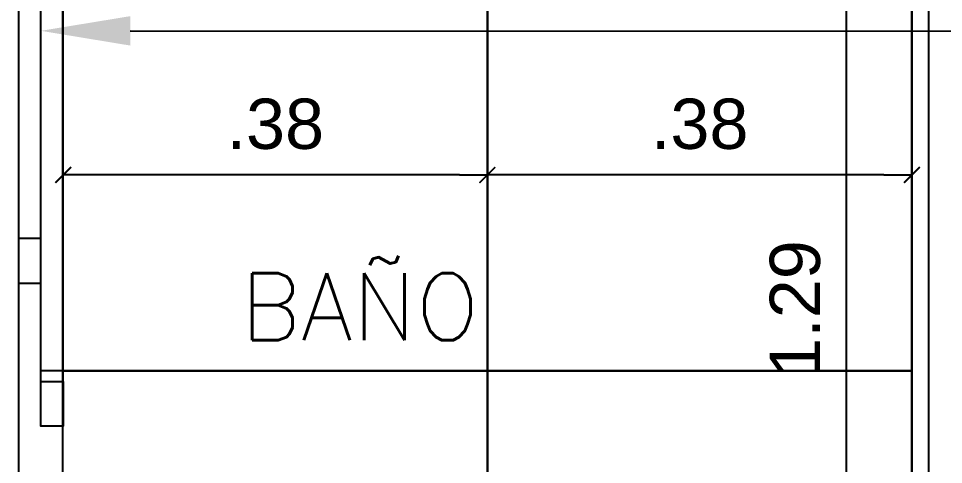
# Model space of a CAD drawing. Header units: metres. Extents: x 198 to 412, y -54 to 17.
# Drawn here: x 251.93 to 252.758, y -36.627 to -36.228 of the extents above; entities that cross this region are included whole.
import ezdxf
from ezdxf import colors
from ezdxf.entities.mleader import LeaderData, LeaderLine
from ezdxf.math import Vec2, Vec3

# ---------------------------------------------------------------- set-up
doc = ezdxf.new("R2010")
doc.units = ezdxf.units.M
doc.header["$LTSCALE"] = 10
for name, color, linetype in [('A-ABERTURAS', 2, 'Continuous'), ('A-EQUIPAMIENTO FIJO', 1, 'Continuous'), ('A-MUROS', 6, 'Continuous'), ('A-Revoques', 1, 'Continuous'), ('A-Texto', 3, 'Continuous'), ('A-TEXTOS', 2, 'Continuous'), ('TM-REVEST', 252, 'Continuous')]:
    doc.layers.add(name, color=color, linetype=linetype)
doc.styles.add('ARIAL', font='arial.ttf')
doc.styles.add('T12', font='romans.shx', dxfattribs={"height": 0.12})
doc.dimstyles.new('ST-COTA-25', dxfattribs={"dimscale": 0.25, "dimtxt": 0.18, "dimasz": 0.1, "dimexe": 0.18, "dimexo": 0.0625, "dimgap": 0.09, "dimtad": 1, "dimzin": 4, "dimdsep": 46, "dimtxsty": 'ARIAL', "dimblk1": 'COTA_N', "dimblk2": 'COTA_N', "dimsah": 1, "dimcen": 0.09, "dimclrd": 8, "dimclre": 8, "dimclrt": 1, "dimadec": 0, "dimazin": 0, "dimtfac": 1, "dimtix": 1, "dimtmove": 0, "dimatfit": 3, "dimldrblk": 'COTA_N', "dimfxl": 0.18, "dimtolj": 1, "dimtzin": 0, "dimarcsym": 0})

# ---------------------------------------------------------------- blocks, each defined once
blk = doc.blocks.new('COTA_N')
for p, q in [((0, 0.5), (0, -0.5)), ((-1, 0), (0, 0))]:
    blk.add_line(p, q)
at = {"color": 3, "const_width": 0.065}
blk.add_lwpolyline([(0.141, 0.141), (0.283, 0.283), (0, 0), (-0.141, -0.141), (-0.283, -0.283)], dxfattribs=at)
blk = doc.blocks.new('*D431')
at = {"color": 8, "lineweight": -2, "transparency": 16777216}
for p, q in [((251.96964, -36.39817), (251.96964, -36.32292)), ((252.34934, -36.37141), (252.34934, -36.32292)), ((252.32434, -36.36792), (251.99464, -36.36792))]:
    blk.add_line(p, q, dxfattribs=at)
at = {"layer": 'Defpoints', "color": 0, "transparency": 16777216}
for p in [(251.96964, -36.36792), (252.34934, -36.38704), (251.96964, -36.4138)]:
    blk.add_point(p, dxfattribs=at)
at = {"color": 8, "lineweight": -2, "transparency": 16777216, "xscale": 0.025, "yscale": 0.025, "zscale": 0.025, "rotation": 180}
blk.add_blockref('COTA_N', (251.96964, -36.36792), dxfattribs=at)
at = {"color": 8, "lineweight": -2, "transparency": 16777216, "xscale": 0.025, "yscale": 0.025, "zscale": 0.025}
blk.add_blockref('COTA_N', (252.34934, -36.36792), dxfattribs=at)
at = {"color": 1, "transparency": 16777216, "insert": (252.15949, -36.32243), "char_height": 0.045, "attachment_point": 5, "style": 'ARIAL'}
blk.add_mtext('\\A1;.38', dxfattribs=at)
blk = doc.blocks.new('*D432')
at = {"color": 8, "lineweight": -2, "transparency": 16777216}
for p, q in [((252.34935, -36.29838), (252.34935, -36.41292)), ((252.72935, -36.40409), (252.72935, -36.32292)), ((252.70435, -36.36792), (252.37435, -36.36792))]:
    blk.add_line(p, q, dxfattribs=at)
at = {"layer": 'Defpoints', "color": 0, "transparency": 16777216}
for p in [(252.34935, -36.28276), (252.34935, -36.36792), (252.72935, -36.41972)]:
    blk.add_point(p, dxfattribs=at)
at = {"color": 8, "lineweight": -2, "transparency": 16777216, "xscale": 0.025, "yscale": 0.025, "zscale": 0.025, "rotation": 180}
blk.add_blockref('COTA_N', (252.34935, -36.36792), dxfattribs=at)
at = {"color": 8, "lineweight": -2, "transparency": 16777216, "xscale": 0.025, "yscale": 0.025, "zscale": 0.025}
blk.add_blockref('COTA_N', (252.72935, -36.36792), dxfattribs=at)
at = {"color": 1, "transparency": 16777216, "insert": (252.53935, -36.32243), "char_height": 0.045, "attachment_point": 5, "style": 'ARIAL'}
blk.add_mtext('\\A1;.38', dxfattribs=at)
blk = doc.blocks.new('*D433')
at = {"color": 8, "lineweight": -2, "transparency": 16777216}
for p, q in [((252.68572, -35.8417), (252.71539, -35.8417)), ((252.67039, -35.8667), (252.67039, -37.10822)), ((252.68601, -37.13322), (252.71539, -37.13322))]:
    blk.add_line(p, q, dxfattribs=at)
at = {"layer": 'Defpoints', "color": 0, "transparency": 16777216}
for p in [(252.6701, -35.8417), (252.67039, -37.13322), (252.67039, -37.13322)]:
    blk.add_point(p, dxfattribs=at)
at = {"color": 8, "lineweight": -2, "transparency": 16777216, "xscale": 0.025, "yscale": 0.025, "zscale": 0.025}
for p, rotation in [((252.67039, -35.8417), 90), ((252.67039, -37.13322), 270)]:
    blk.add_blockref('COTA_N', p, dxfattribs=dict(at, rotation=rotation))
at = {"color": 1, "transparency": 16777216, "insert": (252.62491, -36.48746), "char_height": 0.045, "attachment_point": 5, "rotation": 90, "style": 'ARIAL'}
blk.add_mtext('\\A1;1.29', dxfattribs=at)

msp = doc.modelspace()

# ---------------------------------------------------------------- linework, layer by layer
msp.add_line((251.92963, -35.80896), (251.92963, -37.13333))
at = {"layer": 'A-ABERTURAS', "color": 1, "transparency": 33554661}
for p, q in [((251.94963, -36.42479), (251.92963, -36.4248)), ((251.92963, -36.4248), (251.92964, -36.46479)), ((251.92964, -36.46479), (251.94964, -36.46479))]:
    msp.add_line(p, q, dxfattribs=at)
at = {"layer": 'A-EQUIPAMIENTO FIJO', "transparency": 33554687}
msp.add_line((251.96935, -37.13333), (251.96935, -35.80895), dxfattribs=at)
at = {"layer": 'A-EQUIPAMIENTO FIJO'}
for p, q in [((251.94964, -36.59271), (251.94964, -35.93687)), ((251.96964, -36.59271), (251.96964, -35.93687)), ((251.96964, -36.59271), (251.96964, -36.55271))]:
    msp.add_line(p, q, dxfattribs=at)
msp.add_lwpolyline([(251.94964, -36.55271), (251.96964, -36.55271), (251.96964, -36.59271), (251.94964, -36.59271)], close=True, dxfattribs=at)
at = {"layer": 'A-MUROS', "transparency": 33554687}
msp.add_line((252.74435, -37.14833), (252.74435, -35.79395), dxfattribs=at)
msp.add_line((252.74435, -37.14833), (252.74435, -35.79395), dxfattribs=at)
at = {"layer": 'A-Revoques', "transparency": 33554687}
msp.add_line((252.72935, -37.13333), (252.72935, -35.80895), dxfattribs=at)
at = {"layer": 'TM-REVEST'}
for points in [[(251.96964, -36.54338), (251.96964, -35.94571), (252.34935, -35.94571), (252.34935, -36.54338), (251.94935, -36.54338)], [(252.34934, -36.54338), (252.34934, -35.94571), (252.72935, -35.94571), (252.72935, -36.54338), (252.34934, -36.54338)], [(251.96935, -37.13333), (251.96935, -36.54338), (252.34935, -36.54338), (252.34935, -37.13333), (251.96935, -37.13333)], [(252.34934, -37.13324), (252.34934, -36.54338), (252.72935, -36.54338), (252.72935, -37.13324), (252.34934, -37.13324)]]:
    msp.add_lwpolyline(points, dxfattribs=at)

# ---------------------------------------------------------------- texts
at = {"layer": 'A-Texto', "transparency": 33554687, "style": 'T12'}
msp.add_text('BAÑO', height=0.06, dxfattribs=at).set_placement((252.12849, -36.51589))

# ---------------------------------------------------------------- dimensions: what is measured, and where the dimension line sits
dim = msp.add_linear_dim(base=(252.67039, -37.13322), p1=(252.6701, -35.8417), p2=(252.67039, -37.13322), angle=90, dimstyle='ST-COTA-25')
dim.commit()
dim.dimension.update_dxf_attribs({"geometry": '*D433', "text_midpoint": (252.62491, -36.48746)})
for base, p1, p2, picture, middle in [((252.34935, -36.36792), (252.72935, -36.41972), (252.34935, -36.28276), '*D432', (252.53935, -36.32243)), ((251.96964, -36.36792), (252.34934, -36.38704), (251.96964, -36.4138), '*D431', (252.15949, -36.32243))]:
    dim = msp.add_linear_dim(base=base, p1=p1, p2=p2, dimstyle='ST-COTA-25')
    dim.commit()
    dim.dimension.update_dxf_attribs({"geometry": picture, "text_midpoint": middle})

# ---------------------------------------------------------------- leaders
at = {"layer": 'A-TEXTOS'}
ml = msp.add_multileader_mtext('Standard', dxfattribs=at)
ml.set_content('6', color=256, style='ARIAL')
ml.set_leader_properties(color=1)
ml.build(insert=Vec2(0, 0))
ml.multileader.update_dxf_attribs({"has_text_frame": 1, "arrow_head_size": 0.08, "scale": 0.02})
ctx = ml.context
ctx.base_point, ctx.scale, ctx.char_height, ctx.arrow_head_size, ctx.landing_gap_size, ctx.plane_origin = Vec3(253.90386, -36.23946), 0.02, 0.08, 0.08, 0.04, Vec3(252.136, -36.23946)
notes = []
notes.append((ctx, [(0, (1, 1, 0), (253.74386, -36.23946), (1, 0), 0.16, [(0, [(251.94964, -36.23895)], 0, [])])]))
ctx.mtext.insert, ctx.mtext.flow_direction = Vec3(253.94386, -36.19877), 5
for ctx, leaders in notes:
    for number, flags, end, landing, length, lines in leaders:
        leader = LeaderData()
        leader.index, (leader.has_last_leader_line, leader.has_dogleg_vector, leader.attachment_direction) = number, flags
        leader.last_leader_point, leader.dogleg_vector, leader.dogleg_length = Vec3(end), Vec3(landing), length
        for number, points, colour, breaks in lines:
            line = LeaderLine()
            line.index, line.vertices, line.color, line.breaks = number, Vec3.list(points), colors.encode_raw_color(colour), breaks
            leader.lines.append(line)
        ctx.leaders.append(leader)

doc.saveas('drawing.dxf')
